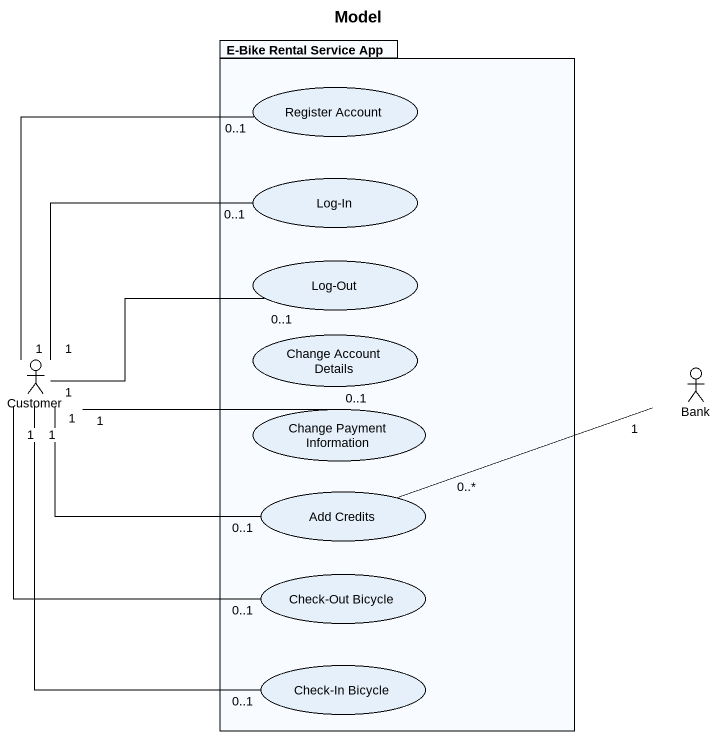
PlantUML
@startuml
title Model
package "E-Bike Rental Service App" as E_Bike_Rental_Service_App {
  usecase "Register Account" as Register_Account
  usecase "Log-In" as Log_In
  usecase "Log-Out" as Log_Out
  usecase "Change Account Details" as Change_Account_Details
  usecase "Change Payment Information" as Change_Payment_Information
  usecase "Add Credits" as Add_Credits
  usecase "Check-Out Bicycle" as Check_Out_Bicycle
  usecase "Check-In Bicycle" as Check_In_Bicycle
}
actor Customer
actor Bank
Customer "1" -up- "0..1" Register_Account
Customer "1" -up- "0..1" Log_In
Customer "1" -right- "0..1" Log_Out
Customer "1" -right- "0..1" Change_Payment_Information
Customer "1" -right- "0..1" Add_Credits
Customer "1" -- "0..1" Check_Out_Bicycle
Customer "1" -- "0..1" Check_In_Bicycle
Add_Credits "0..*" -right- "1" Bank
@enduml
